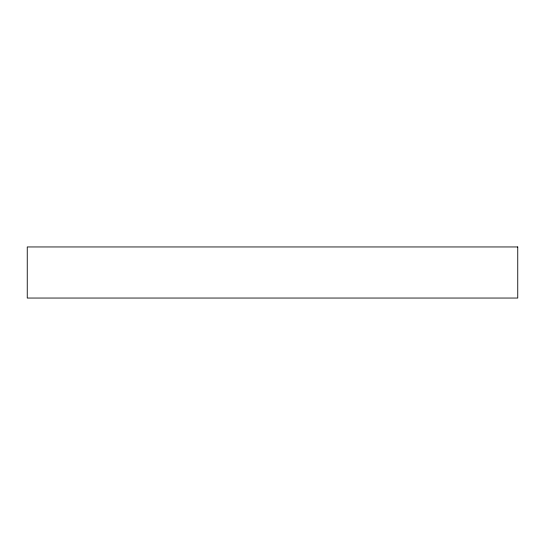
<?xml version="1.0" encoding="UTF-8"?>
<svg xmlns="http://www.w3.org/2000/svg" width="545" height="545" viewBox="0 0 545 545"><rect width="100%" height="100%" fill="white"/><g stroke="black" fill="none" stroke-linecap="round" stroke-linejoin="round"><path stroke-width="0.82" d="M517.75 246.953L27.25 246.953L27.25 298.047L517.75 298.047L517.75 246.953"/></g></svg>
